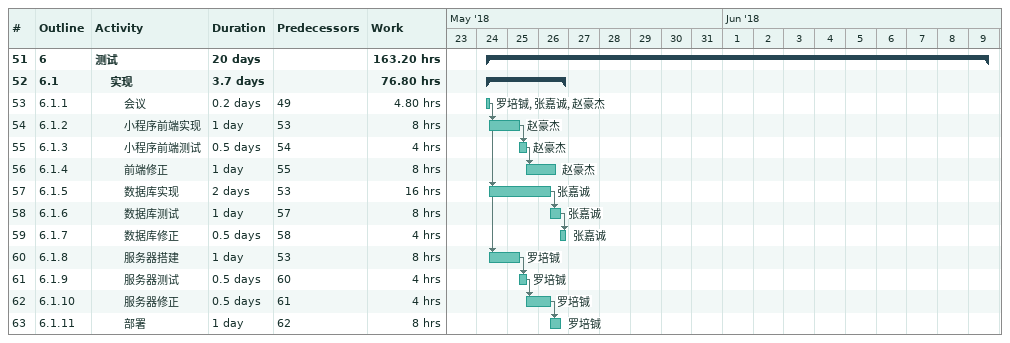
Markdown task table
| ID | WBS | Task | Duration | Start | Finish | Predecessors | Resources | Work (h) |
|---|---|---|---|---|---|---|---|---|
| 51 | 6 | **测试** | 20d | 2018-05-24 | 2018-06-09 |  |  | 163.20 |
| 52 | 6.1 | **实现** | 3.7d | 2018-05-24 | 2018-05-26 |  |  | 76.80 |
| 53 | 6.1.1 | 会议 | 0.2d | 2018-05-24 | 2018-05-24 | 49 | 罗培铖, 张嘉诚, 赵豪杰 | 4.80 |
| 54 | 6.1.2 | 小程序前端实现 | 1d | 2018-05-24 | 2018-05-25 | 53 | 赵豪杰 | 8 |
| 55 | 6.1.3 | 小程序前端测试 | 0.5d | 2018-05-25 | 2018-05-25 | 54 | 赵豪杰 | 4 |
| 56 | 6.1.4 | 前端修正 | 1d | 2018-05-25 | 2018-05-26 | 55 | 赵豪杰 | 8 |
| 57 | 6.1.5 | 数据库实现 | 2d | 2018-05-24 | 2018-05-26 | 53 | 张嘉诚 | 16 |
| 58 | 6.1.6 | 数据库测试 | 1d | 2018-05-26 | 2018-05-26 | 57 | 张嘉诚 | 8 |
| 59 | 6.1.7 | 数据库修正 | 0.5d | 2018-05-26 | 2018-05-26 | 58 | 张嘉诚 | 4 |
| 60 | 6.1.8 | 服务器搭建 | 1d | 2018-05-24 | 2018-05-25 | 53 | 罗培铖 | 8 |
| 61 | 6.1.9 | 服务器测试 | 0.5d | 2018-05-25 | 2018-05-25 | 60 | 罗培铖 | 4 |
| 62 | 6.1.10 | 服务器修正 | 0.5d | 2018-05-25 | 2018-05-26 | 61 | 罗培铖 | 4 |
| 63 | 6.1.11 | 部署 | 1d | 2018-05-26 | 2018-05-26 | 62 | 罗培铖 | 8 |
